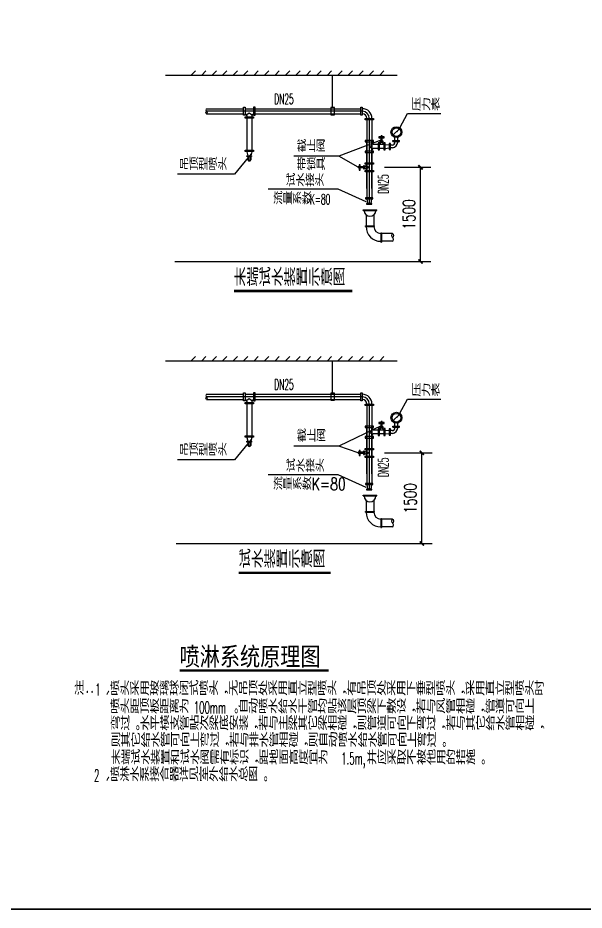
# Model space of a CAD drawing. Extents: x -452079 to 117456, y 3902 to 836955.
# Drawn here: x -272276 to -256051, y 207790 to 233355 of the extents above; entities that cross this region are included whole.
import ezdxf
from ezdxf.enums import TextEntityAlignment as Align

# ---------------------------------------------------------------- set-up
doc = ezdxf.new("R2010")
doc.units = 0
doc.header["$LTSCALE"] = 1000
doc.header["$MEASUREMENT"] = 0
for name, color, linetype in [('0-cxFrame', 155, 'Continuous'), ('0辅助线', 1, 'Continuous'), ('P-其他', 3, 'Continuous'), ('PUB_TITLE', 4, 'Continuous'), ('TWT_ZFBZ', 3, 'Continuous')]:
    doc.layers.add(name, color=color, linetype=linetype)
doc.layers.add('0-cxText', color=131, linetype='Continuous', lineweight=25)
doc.layers.add('TWT_SYMB', color=3, linetype='Continuous', lineweight=0)
doc.styles.add('-宋体', font='', dxfattribs={"width": 0.8})
doc.styles.add('_TCH_DIM', font='SIMPLEX', dxfattribs={"width": 0.75, "bigfont": '@1HZTXT'})
doc.styles.add('_TCH_DIM_T3', font='SIMPLEX', dxfattribs={"width": 0.705882, "bigfont": 'GBCBIG'})
doc.styles.add('cx_tuming', font='')
doc.styles.add('cx_tuqian1', font='')
doc.styles.add('黑体', font='', dxfattribs={"height": 12})
doc.styles.get('-宋体').set_extended_font_data('SimSun')
doc.styles.get('cx_tuming').set_extended_font_data('SimHei')
doc.styles.get('cx_tuqian1').set_extended_font_data('SimSun')
doc.styles.get('黑体').set_extended_font_data('SimHei')
doc.dimstyles.new('_TWT_ARCH&&120', dxfattribs={"dimtxt": 357, "dimasz": 120, "dimexe": 300, "dimexo": 360, "dimgap": 151.5, "dimtad": 1, "dimdec": 0, "dimzin": 0, "dimdsep": 46, "dimtxsty": '_TCH_DIM_T3', "dimblk": 'ARCHTICK', "dimcen": 0.09, "dimclrt": 7, "dimazin": 2, "dimtfac": 1, "dimtdec": 0, "dimtix": 1, "dimtmove": 2, "dimatfit": 3, "dimfxl": 0, "dimtolj": 1, "dimtzin": 0, "dimarcsym": 0})

# ---------------------------------------------------------------- blocks, each defined once
blk = doc.blocks.new('_ArchTick')
at = {"color": 0, "linetype": 'ByBlock', "const_width": 0.4}
blk.add_lwpolyline([(-0.5, -0.5), (0.5, 0.5)], dxfattribs=at)
blk = doc.blocks.new('*D580')
at = {"layer": 'TWT_ZFBZ', "color": 0, "lineweight": -2, "transparency": 16777216}
for p, q in [((6273, 3577), (7604, 3577)), ((7304, 879), (7304, 3577)), ((6273, 879), (7604, 879))]:
    blk.add_line(p, q, dxfattribs=at)
at = {"layer": 'TWT_ZFBZ', "color": 0, "lineweight": -2, "transparency": 16777216, "xscale": 120, "yscale": 120, "zscale": 120}
for p, rotation in [((7304, 3577), 90), ((7304, 879), 270)]:
    blk.add_blockref('_ArchTick', p, dxfattribs=dict(at, rotation=rotation))
at = {"layer": 'TWT_ZFBZ', "color": 7, "transparency": 16777216, "insert": (6974, 2228), "char_height": 357, "attachment_point": 5, "rotation": 90, "style": '_TCH_DIM_T3'}
blk.add_mtext('\\A1;1500', dxfattribs=at)
blk = doc.blocks.new('*D581')
at = {"layer": 'TWT_ZFBZ', "color": 0, "lineweight": -2, "transparency": 16777216}
for p, q in [((6273, 3471), (7643, 3471)), ((7343, 873), (7343, 3471)), ((6273, 873), (7643, 873))]:
    blk.add_line(p, q, dxfattribs=at)
at = {"layer": 'TWT_ZFBZ', "color": 0, "lineweight": -2, "transparency": 16777216, "xscale": 120, "yscale": 120, "zscale": 120}
for p, rotation in [((7343, 3471), 90), ((7343, 873), 270)]:
    blk.add_blockref('_ArchTick', p, dxfattribs=dict(at, rotation=rotation))
at = {"layer": 'TWT_ZFBZ', "color": 7, "transparency": 16777216, "insert": (7013, 2172), "char_height": 357, "attachment_point": 5, "rotation": 90, "style": '_TCH_DIM_T3'}
blk.add_mtext('\\A1;1500', dxfattribs=at)
blk = doc.blocks.new('TK22.A1 L(Dragon)')
at = {"layer": '0-cxFrame', "const_width": 0.5}
blk.add_lwpolyline([(-80, 10), (-821, 10), (-821, 584), (-80, 584)], close=True, dxfattribs=at)
at = {"style": '黑体', "flags": 4}
blk.add_attdef('图幅', text='', height=3.3, dxfattribs=at).set_placement((-40, 3), align=Align.RIGHT)
at = {"layer": '0-cxText', "flags": 4}
for tag, height, style, p in [('建设单位', 3.5, 'cx_tuming', (-45, 240)), ('项目名称', 3.5, 'cx_tuming', (-45, 210)), ('子项名称', 3.5, 'cx_tuming', (-45, 180)), ('工程编号', 3.3, 'cx_tuqian1', (-35, 165)), ('图名1', 3.5, 'cx_tuming', (-45, 87)), ('图名2', 3.5, 'cx_tuming', (-45, 79)), ('图名3', 3.5, 'cx_tuming', (-45, 71)), ('出图日期', 3.3, 'cx_tuqian1', (-39, 60)), ('专业', 3.3, 'cx_tuqian1', (-55, 52)), ('版次', 3.3, 'cx_tuqian1', (-20, 44)), ('图号', 3.3, 'cx_tuqian1', (-55, 44))]:
    blk.add_attdef(tag, text='', height=height, dxfattribs=dict(at, style=style)).set_placement(p, align=Align.MIDDLE)
blk = doc.blocks.new('A$C0DEC5F38')
at = {"layer": 'P-其他', "color": 2}
for p, q in [((0, 6217.4), (6640.1, 6217.4)), ((736.3, 6217.4), (857.4, 6338.5)), ((1036.3, 6217.4), (1157.4, 6338.5)), ((1336.3, 6217.4), (1457.4, 6338.5)), ((1636.3, 6217.4), (1757.4, 6338.5)), ((1936.3, 6217.4), (2057.4, 6338.5)), ((2236.3, 6217.4), (2357.4, 6338.5)), ((2536.3, 6217.4), (2657.4, 6338.5)), ((2836.3, 6217.4), (2957.4, 6338.5)), ((3136.3, 6217.4), (3257.4, 6338.5)), ((3436.3, 6217.4), (3557.4, 6338.5)), ((3736.3, 6217.4), (3857.4, 6338.5)), ((4036.3, 6217.4), (4157.4, 6338.5)), ((4336.3, 6217.4), (4457.4, 6338.5)), ((4636.3, 6217.4), (4757.4, 6338.5)), ((4787.2, 5289.7), (4787.2, 6217.4)), ((4936.3, 6217.4), (5057.4, 6338.5)), ((5236.3, 6217.4), (5357.4, 6338.5)), ((5536.3, 6217.4), (5657.4, 6338.5)), ((5836.3, 6217.4), (5957.4, 6338.5)), ((6136.3, 6217.4), (6257.4, 6338.5)), ((1173.3, 5257.4), (2237.5, 5257.4)), ((2237.5, 5297.4), (2277.5, 5297.4)), ((2237.5, 5067.4), (2237.5, 5297.4)), ((2277.5, 5297.4), (2277.5, 5067.4)), ((2277.5, 5257.4), (2522.9, 5257.4)), ((2330.9, 5091), (2395.6, 5138.5)), ((2395.6, 5138.5), (2460.4, 5091)), ((2562.9, 5297.4), (2522.9, 5297.4)), ((2522.9, 5297.4), (2522.9, 5067.4)), ((2562.9, 5067.4), (2562.9, 5297.4)), ((2562.9, 5257.4), (5593.1, 5257.4)), ((5593.1, 5067.4), (5593.1, 5297.4)), ((5593.1, 5297.4), (5633.1, 5297.4)), ((5633.1, 5297.4), (5633.1, 5067.4)), ((5633.1, 5257.4), (5638.1, 5257.4)), ((6715.1, 4713.4), (6930.9, 5116.7)), ((6930.9, 5116.7), (7887.2, 5116.7)), ((1173.3, 5107.4), (2237.5, 5107.4)), ((2277.5, 5067.4), (2237.5, 5067.4)), ((2285.2, 4982.9), (2285.2, 5022.9)), ((2285.2, 5022.9), (2515.2, 5022.9)), ((2515.2, 4982.9), (2285.2, 4982.9)), ((2325.2, 5057.4), (2325.2, 5022.9)), ((2325.2, 4982.9), (2325.2, 4068)), ((2475.2, 5057.4), (2475.2, 5022.9)), ((2475.2, 4982.9), (2475.2, 4068)), ((2515.2, 5022.9), (2515.2, 4982.9)), ((2522.9, 5067.4), (2562.9, 5067.4)), ((2562.9, 5107.4), (5593.1, 5107.4)), ((5633.1, 5067.4), (5593.1, 5067.4)), ((5633.1, 5107.4), (5638.1, 5107.4)), ((5723.1, 4937.4), (5723.1, 4977.4)), ((5723.1, 4977.4), (5953.1, 4977.4)), ((5723.1, 4977.4), (5953.1, 4977.4)), ((5723.1, 4937.4), (5723.1, 4977.4)), ((5953.1, 4937.4), (5723.1, 4937.4)), ((5953.1, 4937.4), (5723.1, 4937.4)), ((5763.1, 4982.4), (5763.1, 4977.4)), ((5763.1, 4937.4), (5763.1, 3230.7)), ((5913.1, 4982.4), (5913.1, 4977.4)), ((5913.1, 4937.4), (5913.1, 3230.7)), ((5953.1, 4977.4), (5953.1, 4937.4)), ((5953.1, 4977.4), (5953.1, 4937.4)), ((6524.4, 4505.6), (6707, 4678.9)), ((6193.6, 4363), (4960.9, 3892.7)), ((6261, 4448.8), (6111, 4448.8)), ((6111, 4448.8), (6111, 4418.8)), ((6111, 4418.8), (6261, 4418.8)), ((6206.5, 4480.5), (6176.5, 4480.5)), ((6176.5, 4312.8), (6176.5, 4480.5)), ((6206.5, 4312.8), (6206.5, 4480.5)), ((6261, 4418.8), (6261, 4448.8)), ((6571.5, 4296.8), (6571.5, 4436.4)), ((6651, 4296.8), (6651, 4435.3)), ((5723.1, 4343.4), (5723.1, 4303.4)), ((5953.1, 4343.4), (5723.1, 4343.4)), ((5723.1, 4303.4), (5953.1, 4303.4)), ((5763.1, 2973.8), (5763.1, 4346.1)), ((5763.1, 4303.4), (5763.1, 4043.1)), ((5904.9, 4209), (5850.8, 4168.4)), ((5850.8, 4168.4), (5905.8, 4126.2)), ((5913.1, 2973.8), (5913.1, 4346.1)), ((6294.3, 4120.8), (5950.9, 4120.8)), ((5953.1, 4303.4), (5953.1, 4343.4)), ((6294.3, 4233.3), (5958.9, 4233.3)), ((6089.5, 4276.5), (6089.5, 4079.9)), ((6129.5, 4276.5), (6089.5, 4276.5)), ((6129.5, 4079.9), (6129.5, 4276.5)), ((6143.9, 4329), (6143.9, 4299)), ((6235.6, 4329), (6143.9, 4329)), ((6143.9, 4299), (6235.6, 4299)), ((6235.6, 4299), (6235.6, 4329)), ((6254.3, 4276.5), (6254.3, 4079.9)), ((6294.3, 4276.5), (6254.3, 4276.5)), ((6294.3, 4079.9), (6294.3, 4276.5)), ((6294.3, 4233.3), (6406, 4218.8)), ((6294.3, 4120.8), (6406, 4135.3)), ((6406, 4263.7), (6406, 4090.4)), ((6441.5, 4263.7), (6406, 4263.7)), ((6441.5, 4090.4), (6441.5, 4263.7)), ((6496.7, 4216.5), (6443.2, 4216.5)), ((6505.9, 4137.5), (6443.2, 4137.5)), ((6512.6, 4312.4), (6512.6, 4342.4)), ((6512.6, 4342.4), (6703.2, 4342.4)), ((6512.6, 4312.4), (6703.2, 4312.4)), ((6703.2, 4312.4), (6703.2, 4342.4)), ((2457, 3965.3), (1977.8, 3378)), ((2285.2, 4028), (2285.2, 4068)), ((2285.2, 4068), (2515.2, 4068)), ((2515.2, 4028), (2285.2, 4028)), ((2327.2, 4021.1), (2359.6, 3909.6)), ((2332.3, 3889.8), (2332.3, 3910.4)), ((2332.3, 3910.4), (2465.2, 3910.4)), ((2465.2, 3889.8), (2332.3, 3889.8)), ((2359.4, 3910.4), (2359.4, 3788.3)), ((2379.4, 3910.4), (2379.4, 3788.3)), ((2421, 3910.4), (2421, 3788.3)), ((2473.2, 4021.1), (2440.8, 3909.6)), ((2441, 3910.4), (2441, 3788.3)), ((2465.2, 3910.4), (2465.2, 3889.8)), ((2515.2, 4068), (2515.2, 4028)), ((4960.9, 3892.7), (3677, 3892.7)), ((5515.4, 3579.8), (4960.9, 3892.7)), ((5723.1, 4043.1), (5723.1, 4003.1)), ((5953.1, 4043.1), (5723.1, 4043.1)), ((5723.1, 4003.1), (5953.1, 4003.1)), ((5763.1, 4003.1), (5763.1, 2703.9)), ((5913.1, 4060.6), (5913.1, 4043.1)), ((5913.1, 4003.1), (5913.1, 2703.9)), ((5953.1, 4003.1), (5953.1, 4043.1)), ((6089.5, 4079.9), (6129.5, 4079.9)), ((6254.3, 4079.9), (6294.3, 4079.9)), ((6406, 4090.4), (6441.5, 4090.4)), ((5515.4, 3594.8), (5515.4, 3564.8)), ((5683.1, 3594.8), (5515.4, 3594.8)), ((5547.1, 3649.3), (5547.1, 3499.3)), ((5577.1, 3649.3), (5547.1, 3649.3)), ((5577.1, 3499.3), (5577.1, 3649.3)), ((5696.9, 3623.9), (5666.9, 3623.9)), ((5666.9, 3623.9), (5666.9, 3532.2)), ((5696.9, 3532.2), (5696.9, 3623.9)), ((5723.1, 3665.7), (5723.1, 3705.7)), ((5723.1, 3705.7), (5953.1, 3705.7)), ((5953.1, 3665.7), (5723.1, 3665.7)), ((5825.4, 3580.8), (5770.4, 3538.6)), ((5771.3, 3621.4), (5825.4, 3580.8)), ((5913.1, 3665.7), (5913.1, 3488.8)), ((5953.1, 3705.7), (5953.1, 3665.7)), ((1977.8, 3378), (338.6, 3378)), ((5683.1, 3564.8), (5515.4, 3564.8)), ((5547.1, 3499.3), (5577.1, 3499.3)), ((5666.9, 3532.2), (5696.9, 3532.2)), ((5723.1, 3448.8), (5723.1, 3488.8)), ((5723.1, 3488.8), (5953.1, 3488.8)), ((5953.1, 3448.8), (5723.1, 3448.8)), ((5953.1, 3488.8), (5953.1, 3448.8)), ((4943.3, 2948.3), (2936.6, 2948.3)), ((5746.2, 2587.3), (4943.3, 2948.3)), ((5731, 2703.9), (5731, 2674.7)), ((5943.3, 2703.9), (5731, 2703.9)), ((5731, 2674.7), (5943.3, 2674.7)), ((5763.3, 2675.7), (5788.5, 2538.2)), ((5888, 2538.2), (5914.1, 2675.7)), ((5943.3, 2674.7), (5943.3, 2703.9)), ((5662.6, 2343), (5662.6, 2363.8)), ((5662.6, 2363.8), (6050.6, 2363.8)), ((5662.6, 2343), (6050.6, 2343)), ((5758.6, 2538.2), (5758.6, 2517)), ((5913.6, 2538.2), (5758.6, 2538.2)), ((5758.6, 2517), (5913.6, 2517)), ((5788.5, 2538.2), (5888, 2538.2)), ((5913.6, 2517), (5913.6, 2538.2)), ((6050.6, 2343), (6050.6, 2363.8)), ((5744.1, 2217.2), (5744.1, 1899.9)), ((5969.1, 2217.2), (5969.1, 1899.9)), ((5724.2, 1879.2), (5724.2, 1899.9)), ((5724.2, 1899.9), (5989.1, 1899.9)), ((5724.2, 1879.2), (5989.1, 1879.2)), ((5989.1, 1879.2), (5989.1, 1899.9)), ((6166.4, 1703), (6187.1, 1703)), ((6166.4, 1703), (6166.4, 1435.7)), ((6187.1, 1703), (6187.1, 1435.7)), ((6504.5, 1681.9), (6187.1, 1681.9)), ((6166.4, 1435.7), (6187.1, 1435.7)), ((6504.5, 1456.9), (6187.1, 1456.9)), ((264.5, 878.7), (7318.2, 878.7))]:
    blk.add_line(p, q, dxfattribs=at)
at = {"layer": 'P-其他', "color": 1, "ltscale": 10}
blk.add_line((5633.1, 5182.4), (1168.5, 5181.8), dxfattribs=at)
at = {"layer": 'P-其他', "color": 1}
blk.add_line((5838.1, 4977.4), (5838.2, 2538.2), dxfattribs=at)
at = {"layer": 'P-其他', "color": 2}
for points, format in [([(1173.3, 5257.4, 0.5), (1173.3, 5182.4, -0.5), (1173.3, 5107.4, -0.5), (1173.3, 5182.4, -0.5)], "xyb"), ([(6707, 4678.9, 0, 50, 0), (6615.8, 4589.6, 50, 50, 0)], "xyseb")]:
    blk.add_lwpolyline(points, format=format, dxfattribs=at)
blk.add_lwpolyline([(4735.8, 5084.1), (4838.6, 5084.1), (4838.6, 5289.7), (4735.8, 5289.7)], close=True, dxfattribs=at)
for radius in [155, 125]:
    blk.add_circle((6613.3, 4585.6), radius, dxfattribs=at)
for centre, radius, start, end in [((5638.1, 4982.4), 275, 0, 90), ((2275.2, 5057.4), 50, 0, 90), ((2525.2, 5057.4), 50, 90, 180), ((5638.1, 4982.4), 125, 0, 90), ((5993.1, 4305.6), 80, 180, 244.69731), ((5993.1, 4052.8), 80, 121.8223, 180), ((6096.5, 4312.8), 80, 272.86598, 0), ((6286.5, 4312.8), 80, 180, 263.46847), ((6491.5, 4296.8), 80, 270, 0), ((6491, 4296.8), 160, 275.34229, 0), ((2375.2, 4035.1), 50, 180, 196.20072), ((2425.2, 4035.1), 50, 343.79928, 0), ((2399.9, 3801.3), 42.6, 197.8986, 339.53738), ((2399.9, 3801.3), 22.6, 197.8986, 339.53738), ((5683.1, 3674.8), 80, 270, 353.46847), ((5683.1, 3484.8), 80, 2.86598, 90), ((5856.6, 2343), 168.8, 180, 0), ((6166.4, 1879.2), 422.3, 180, 270), ((6166.4, 1879.2), 197.3, 180, 270)]:
    blk.add_arc(centre, radius, start, end, dxfattribs=at)
at = {"layer": 'P-其他', "color": 1}
blk.add_arc((5638.1, 4982.4), 200, 0, 90, dxfattribs=at)
at = {"layer": 'P-其他', "color": 2}
blk.add_ellipse((6504.5, 1625.6), major_axis=(0, 56.2), ratio=0.4031818, dxfattribs=at)
blk.add_ellipse((6504.5, 1513.1), major_axis=(0, 56.2), ratio=0.4031818, start_param=3.1415927, end_param=6.2831853, dxfattribs=at)
at = {"layer": 'TWT_SYMB', "const_width": 70}
blk.add_lwpolyline([(1960.9, 35), (5353.2, 35)], dxfattribs=at)
at = {"layer": 'P-其他', "color": 2, "style": '_TCH_DIM'}
for s, height, width, p in [('DN25', 297.5, 0.529412, (3112.1, 5388.4)), ('压力表', 347.24, 0.75, (7048.7, 5199.8)), ('截止阀', 347.24, 0.75, (3760.7, 4011.5)), ('吊顶型喷头', 347.24, 0.75, (393.8, 3494.4)), ('带锁具', 347.24, 0.75, (3760.7, 3494)), ('试水接头', 347.24, 0.75, (3448.3, 3031.4)), ('流量系数', 347.24, 0.75, (3083.6, 2513.8)), ('K=80', 297.5, 0.529412, (4133.6, 2513.8))]:
    blk.add_text(s, height=height, dxfattribs=dict(at, width=width)).set_placement(p)
at = {"layer": 'P-其他', "color": 2, "style": '_TCH_DIM', "width": 0.529412}
blk.add_text('DN25', height=297.5, rotation=90, dxfattribs=at).set_placement((6391.1, 2815.1))
at = {"layer": 'TWT_SYMB', "color": 7, "style": '_TCH_DIM', "width": 0.75}
blk.add_text('末端试水装置示意图', height=496.06, dxfattribs=at).set_placement((1960.9, 175))
at = {"layer": 'TWT_ZFBZ', "color": 6}
dim = blk.add_aligned_dim(p1=(5913.1, 878.7), p2=(5913.1, 3577.2), distance=-1390.5, text='1500', dimstyle='_TWT_ARCH&&120', dxfattribs=at)
dim.commit()
dim.dimension.update_dxf_attribs({"geometry": '*D580', "text_midpoint": (6973.6, 2227.9)})
blk = doc.blocks.new('A$C6FBC7B90')
at = {"layer": 'P-其他', "color": 2}
for p, q in [((736.3, 6110.7), (857.4, 6231.8)), ((1036.3, 6110.7), (1157.4, 6231.8)), ((1336.3, 6110.7), (1457.4, 6231.8)), ((1636.3, 6110.7), (1757.4, 6231.8)), ((1936.3, 6110.7), (2057.4, 6231.8)), ((2236.3, 6110.7), (2357.4, 6231.8)), ((2536.3, 6110.7), (2657.4, 6231.8)), ((2836.3, 6110.7), (2957.4, 6231.8)), ((3136.3, 6110.7), (3257.4, 6231.8)), ((3436.3, 6110.7), (3557.4, 6231.8)), ((3736.3, 6110.7), (3857.4, 6231.8)), ((4036.3, 6110.7), (4157.4, 6231.8)), ((4336.3, 6110.7), (4457.4, 6231.8)), ((4636.3, 6110.7), (4757.4, 6231.8)), ((4936.3, 6110.7), (5057.4, 6231.8)), ((5236.3, 6110.7), (5357.4, 6231.8)), ((5536.3, 6110.7), (5657.4, 6231.8)), ((5836.3, 6110.7), (5957.4, 6231.8)), ((6136.3, 6110.7), (6257.4, 6231.8)), ((0, 6110.7), (6640.1, 6110.7)), ((4787.2, 5183), (4787.2, 6110.7)), ((1173.3, 5150.7), (2237.5, 5150.7)), ((2237.5, 5190.7), (2277.5, 5190.7)), ((2237.5, 4960.7), (2237.5, 5190.7)), ((2277.5, 5190.7), (2277.5, 4960.7)), ((2277.5, 5150.7), (2522.9, 5150.7)), ((2562.9, 5190.7), (2522.9, 5190.7)), ((2522.9, 5190.7), (2522.9, 4960.7)), ((2562.9, 4960.7), (2562.9, 5190.7)), ((2562.9, 5150.7), (5593.1, 5150.7)), ((5593.1, 4960.7), (5593.1, 5190.7)), ((5593.1, 5190.7), (5633.1, 5190.7)), ((5633.1, 5190.7), (5633.1, 4960.7)), ((5633.1, 5150.7), (5638.1, 5150.7)), ((1173.3, 5000.7), (2237.5, 5000.7)), ((2277.5, 4960.7), (2237.5, 4960.7)), ((2285.2, 4876.2), (2285.2, 4916.2)), ((2285.2, 4916.2), (2515.2, 4916.2)), ((2515.2, 4876.2), (2285.2, 4876.2)), ((2325.2, 4950.7), (2325.2, 4916.2)), ((2325.2, 4876.2), (2325.2, 3961.2)), ((2330.9, 4984.3), (2395.6, 5031.8)), ((2395.6, 5031.8), (2460.4, 4984.3)), ((2475.2, 4950.7), (2475.2, 4916.2)), ((2475.2, 4876.2), (2475.2, 3961.2)), ((2515.2, 4916.2), (2515.2, 4876.2)), ((2522.9, 4960.7), (2562.9, 4960.7)), ((2562.9, 5000.7), (5593.1, 5000.7)), ((5633.1, 4960.7), (5593.1, 4960.7)), ((5633.1, 5000.7), (5638.1, 5000.7)), ((5723.1, 4830.7), (5723.1, 4870.7)), ((5723.1, 4870.7), (5953.1, 4870.7)), ((5723.1, 4870.7), (5953.1, 4870.7)), ((5723.1, 4830.7), (5723.1, 4870.7)), ((5763.1, 4875.7), (5763.1, 4870.7)), ((5913.1, 4875.7), (5913.1, 4870.7)), ((5953.1, 4870.7), (5953.1, 4830.7)), ((5953.1, 4870.7), (5953.1, 4830.7)), ((6715.1, 4606.7), (6930.9, 5010)), ((6930.9, 5010), (7887.2, 5010)), ((5953.1, 4830.7), (5723.1, 4830.7)), ((5953.1, 4830.7), (5723.1, 4830.7)), ((5763.1, 4830.7), (5763.1, 3124)), ((5913.1, 4830.7), (5913.1, 3124)), ((6206.5, 4373.8), (6176.5, 4373.8)), ((6176.5, 4206.1), (6176.5, 4373.8)), ((6206.5, 4206.1), (6206.5, 4373.8)), ((6524.4, 4398.9), (6707, 4572.2)), ((6193.6, 4256.3), (4960.9, 3668.4)), ((5723.1, 4236.7), (5723.1, 4196.7)), ((5953.1, 4236.7), (5723.1, 4236.7)), ((5723.1, 4196.7), (5953.1, 4196.7)), ((5763.1, 2867.1), (5763.1, 4239.4)), ((5763.1, 4196.7), (5763.1, 3936.4)), ((5904.9, 4102.3), (5850.8, 4061.7)), ((5913.1, 2867.1), (5913.1, 4239.4)), ((5953.1, 4196.7), (5953.1, 4236.7)), ((6294.3, 4126.6), (5958.9, 4126.6)), ((6089.5, 4169.8), (6089.5, 3973.2)), ((6129.5, 4169.8), (6089.5, 4169.8)), ((6261, 4342.1), (6111, 4342.1)), ((6111, 4342.1), (6111, 4312.1)), ((6111, 4312.1), (6261, 4312.1)), ((6129.5, 3973.2), (6129.5, 4169.8)), ((6143.9, 4222.3), (6143.9, 4192.3)), ((6235.6, 4222.3), (6143.9, 4222.3)), ((6143.9, 4192.3), (6235.6, 4192.3)), ((6235.6, 4192.3), (6235.6, 4222.3)), ((6254.3, 4169.8), (6254.3, 3973.2)), ((6294.3, 4169.8), (6254.3, 4169.8)), ((6261, 4312.1), (6261, 4342.1)), ((6294.3, 3973.2), (6294.3, 4169.8)), ((6294.3, 4126.6), (6406, 4112.1)), ((6406, 4157), (6406, 3983.7)), ((6441.5, 4157), (6406, 4157)), ((6441.5, 3983.7), (6441.5, 4157)), ((6496.7, 4109.8), (6443.2, 4109.8)), ((6512.6, 4205.7), (6512.6, 4235.7)), ((6512.6, 4235.7), (6703.2, 4235.7)), ((6512.6, 4205.7), (6703.2, 4205.7)), ((6571.5, 4190.1), (6571.5, 4329.7)), ((6651, 4190.1), (6651, 4328.6)), ((6703.2, 4205.7), (6703.2, 4235.7)), ((2457, 3858.6), (1977.8, 3271.3)), ((2285.2, 3921.2), (2285.2, 3961.2)), ((2285.2, 3961.2), (2515.2, 3961.2)), ((2515.2, 3921.2), (2285.2, 3921.2)), ((2327.2, 3914.4), (2359.6, 3802.8)), ((2473.2, 3914.4), (2440.8, 3802.8)), ((2515.2, 3961.2), (2515.2, 3921.2)), ((5723.1, 3936.4), (5723.1, 3896.4)), ((5953.1, 3936.4), (5723.1, 3936.4)), ((5723.1, 3896.4), (5953.1, 3896.4)), ((5763.1, 3896.4), (5763.1, 2597.2)), ((5850.8, 4061.7), (5905.8, 4019.5)), ((5913.1, 3953.9), (5913.1, 3936.4)), ((5913.1, 3896.4), (5913.1, 2597.2)), ((6294.3, 4014.1), (5950.9, 4014.1)), ((5953.1, 3896.4), (5953.1, 3936.4)), ((6089.5, 3973.2), (6129.5, 3973.2)), ((6254.3, 3973.2), (6294.3, 3973.2)), ((6294.3, 4014.1), (6406, 4028.6)), ((6406, 3983.7), (6441.5, 3983.7)), ((6505.9, 4030.8), (6443.2, 4030.8)), ((2332.3, 3783), (2332.3, 3803.6)), ((2332.3, 3803.6), (2465.2, 3803.6)), ((2465.2, 3783), (2332.3, 3783)), ((2359.4, 3803.6), (2359.4, 3681.5)), ((2379.4, 3803.6), (2379.4, 3681.5)), ((2421, 3803.6), (2421, 3681.5)), ((2441, 3803.6), (2441, 3681.5)), ((2465.2, 3803.6), (2465.2, 3783)), ((4960.9, 3668.4), (3677, 3668.4)), ((5515.4, 3473.1), (4960.9, 3668.4)), ((5723.1, 3559), (5723.1, 3599)), ((5723.1, 3599), (5953.1, 3599)), ((5953.1, 3599), (5953.1, 3559)), ((5515.4, 3488.1), (5515.4, 3458.1)), ((5683.1, 3488.1), (5515.4, 3488.1)), ((5683.1, 3458.1), (5515.4, 3458.1)), ((5547.1, 3542.6), (5547.1, 3392.6)), ((5577.1, 3542.6), (5547.1, 3542.6)), ((5547.1, 3392.6), (5577.1, 3392.6)), ((5577.1, 3392.6), (5577.1, 3542.6)), ((5696.9, 3517.2), (5666.9, 3517.2)), ((5666.9, 3517.2), (5666.9, 3425.5)), ((5666.9, 3425.5), (5696.9, 3425.5)), ((5696.9, 3425.5), (5696.9, 3517.2)), ((5953.1, 3559), (5723.1, 3559)), ((5723.1, 3342.1), (5723.1, 3382.1)), ((5723.1, 3382.1), (5953.1, 3382.1)), ((5953.1, 3342.1), (5723.1, 3342.1)), ((5825.4, 3474.1), (5770.4, 3431.9)), ((5771.3, 3514.7), (5825.4, 3474.1)), ((5913.1, 3559), (5913.1, 3382.1)), ((5953.1, 3382.1), (5953.1, 3342.1)), ((1977.8, 3271.3), (338.6, 3271.3)), ((4943.3, 2841.5), (2936.6, 2841.5)), ((5746.2, 2480.6), (4943.3, 2841.5)), ((5731, 2597.2), (5731, 2568)), ((5943.3, 2597.2), (5731, 2597.2)), ((5731, 2568), (5943.3, 2568)), ((5763.3, 2569), (5788.5, 2431.5)), ((5888, 2431.5), (5914.1, 2569)), ((5943.3, 2568), (5943.3, 2597.2)), ((5758.6, 2431.5), (5758.6, 2410.3)), ((5913.6, 2431.5), (5758.6, 2431.5)), ((5758.6, 2410.3), (5913.6, 2410.3)), ((5788.5, 2431.5), (5888, 2431.5)), ((5913.6, 2410.3), (5913.6, 2431.5)), ((5662.6, 2236.3), (5662.6, 2257)), ((5662.6, 2257), (6050.6, 2257)), ((5662.6, 2236.3), (6050.6, 2236.3)), ((5744.1, 2110.5), (5744.1, 1793.2)), ((5969.1, 2110.5), (5969.1, 1793.2)), ((6050.6, 2236.3), (6050.6, 2257)), ((5724.2, 1772.4), (5724.2, 1793.2)), ((5724.2, 1793.2), (5989.1, 1793.2)), ((5989.1, 1772.4), (5989.1, 1793.2)), ((5724.2, 1772.4), (5989.1, 1772.4)), ((6166.4, 1596.3), (6187.1, 1596.3)), ((6166.4, 1596.3), (6166.4, 1329)), ((6187.1, 1596.3), (6187.1, 1329)), ((6504.5, 1575.1), (6187.1, 1575.1)), ((6166.4, 1329), (6187.1, 1329)), ((6504.5, 1350.1), (6187.1, 1350.1)), ((304.3, 873.2), (7358.1, 873.2))]:
    blk.add_line(p, q, dxfattribs=at)
at = {"layer": 'P-其他', "color": 1, "ltscale": 10}
blk.add_line((5633.1, 5075.7), (1168.5, 5075.1), dxfattribs=at)
at = {"layer": 'P-其他', "color": 1}
blk.add_line((5838.1, 4870.7), (5838.2, 2431.5), dxfattribs=at)
at = {"layer": 'P-其他', "color": 2}
for points, format in [([(1173.3, 5150.7, 0.5), (1173.3, 5075.7, -0.5), (1173.3, 5000.7, -0.5), (1173.3, 5075.7, -0.5)], "xyb"), ([(6707, 4572.2, 0, 50, 0), (6615.8, 4482.8, 50, 50, 0)], "xyseb")]:
    blk.add_lwpolyline(points, format=format, dxfattribs=at)
blk.add_lwpolyline([(4735.8, 4977.4), (4838.6, 4977.4), (4838.6, 5183), (4735.8, 5183)], close=True, dxfattribs=at)
for radius in [155, 125]:
    blk.add_circle((6613.3, 4478.9), radius, dxfattribs=at)
for centre, radius, start, end in [((5638.1, 4875.7), 275, 0, 90), ((2275.2, 4950.7), 50, 0, 90), ((2525.2, 4950.7), 50, 90, 180), ((5638.1, 4875.7), 125, 0, 90), ((5993.1, 4198.9), 80, 180, 244.69731), ((6096.5, 4206.1), 80, 272.86598, 0), ((6286.5, 4206.1), 80, 180, 263.46847), ((6491.5, 4190.1), 80, 270, 0), ((6491, 4190.1), 160, 275.34229, 0), ((2375.2, 3928.3), 50, 180, 196.20072), ((2425.2, 3928.3), 50, 343.79928, 0), ((5993.1, 3946.1), 80, 121.8223, 180), ((2399.9, 3694.6), 42.6, 197.8986, 339.53738), ((2399.9, 3694.6), 22.6, 197.8986, 339.53738), ((5683.1, 3568.1), 80, 270, 353.46847), ((5683.1, 3378.1), 80, 2.86598, 90), ((5856.6, 2236.3), 168.8, 180, 0), ((6166.4, 1772.4), 422.3, 180, 270), ((6166.4, 1772.4), 197.3, 180, 270)]:
    blk.add_arc(centre, radius, start, end, dxfattribs=at)
at = {"layer": 'P-其他', "color": 1}
blk.add_arc((5638.1, 4875.7), 200, 0, 90, dxfattribs=at)
at = {"layer": 'P-其他', "color": 2}
blk.add_ellipse((6504.5, 1518.9), major_axis=(0, 56.2), ratio=0.4031818, dxfattribs=at)
blk.add_ellipse((6504.5, 1406.4), major_axis=(0, 56.2), ratio=0.4031818, start_param=3.1415927, end_param=6.2831853, dxfattribs=at)
at = {"layer": 'TWT_SYMB', "const_width": 70}
blk.add_lwpolyline([(2095, 35), (4731.4, 35)], dxfattribs=at)
at = {"layer": 'P-其他', "color": 2, "style": '_TCH_DIM'}
for s, height, width, p in [('DN25', 297.5, 0.529412, (3112.1, 5281.7)), ('压力表', 347.24, 0.75, (7048.7, 5093.1)), ('截止阀', 350, 0.75, (3760.7, 3787.2)), ('吊顶型喷头', 347.24, 0.75, (393.8, 3387.7)), ('试水接头', 350, 0.75, (3448.3, 2924.6)), ('流量系数K=80', 350, 0.75, (3083.6, 2407.1))]:
    blk.add_text(s, height=height, dxfattribs=dict(at, width=width)).set_placement(p)
at = {"layer": 'P-其他', "color": 2, "style": '_TCH_DIM', "width": 0.529412}
blk.add_text('DN25', height=297.5, rotation=90, dxfattribs=at).set_placement((6391.1, 2775.5))
at = {"layer": 'TWT_SYMB', "color": 7, "style": '_TCH_DIM', "width": 0.75}
blk.add_text('试水装置示意图', height=496.06, dxfattribs=at).set_placement((2095, 175))
at = {"layer": 'TWT_ZFBZ', "color": 6}
dim = blk.add_aligned_dim(p1=(5913.1, 873.2), p2=(5913.1, 3470.5), distance=-1430.3, text='1500', dimstyle='_TWT_ARCH&&120', dxfattribs=at)
dim.commit()
dim.dimension.update_dxf_attribs({"geometry": '*D581', "text_midpoint": (7013.4, 2171.8)})

msp = doc.modelspace()

# ---------------------------------------------------------------- linework, layer by layer
at = {"layer": 'PUB_TITLE', "color": 20, "const_width": 70}
msp.add_lwpolyline([(-267641.88, 214654.31), (-263366.86, 214654.31)], dxfattribs=at)

# ---------------------------------------------------------------- block references
at = {"layer": '0-cxFrame', "xscale": 100, "yscale": 100, "zscale": 100}
msp.add_blockref('TK22.A1 L(Dragon)', (-244098.56, 206814.62), dxfattribs=at)
at = {"layer": '0辅助线'}
for name, p in [('A$C0DEC5F38', (-268043.89, 225495.42)), ('A$C6FBC7B90', (-268043.89, 217419.45))]:
    msp.add_blockref(name, p, dxfattribs=at)

# ---------------------------------------------------------------- texts
at = {"layer": 'P-其他', "color": 1, "style": '_TCH_DIM'}
for s, height, width, p in [('注：', 396.85, 0.75, (-270659.37, 213942.74)), ('1', 340, 0.529412, (-270059.37, 213942.74)), ('、喷头采用玻璃球闭式喷头，无吊顶处采用直立型喷头，有吊顶处采用下垂型喷头，采用直立型喷头时', 396.8504, 0.75, (-269922.23, 213942.74)), ('喷头距顶板距离为', 396.85, 0.75, (-269635.95, 213425.12)), ('100mm', 340, 0.529412, (-267235.95, 213425.12)), ('。自动喷水给水干管均贴该层顶梁下敷设，若与风管相碰，管道可向上', 396.8504, 0.75, (-266241.66, 213425.12)), ('弯过。水平横支管贴次梁底安装，若与主梁其它梁相碰，则管道可向下弯过，若与其它给水管相碰，', 396.8504, 0.75, (-269627.95, 212944.23)), ('则其它给水管可向上弯过，若与排水管相碰，则自动喷水给水管可向上弯过。', 396.8504, 0.75, (-269611.95, 212463.34))]:
    msp.add_text(s, height=height, dxfattribs=dict(at, width=width)).set_placement(p)
at = {"layer": 'P-其他', "color": 6, "style": '_TCH_DIM'}
for s, height, width, p in [('末端试水装置和试水阀需有标识，距地面高度宜为', 396.8504, 0.75, (-269611.95, 211963.83)), ('1.5m,', 340, 0.529412, (-263011.95, 211963.83)), ('并应采取不被他用的措施。', 396.8504, 0.75, (-262274.8, 211963.83)), ('2', 340, 0.529412, (-270094.01, 211479.32)), ('、喷淋水泵接合器详见室外给水总图。', 396.8504, 0.75, (-269922.58, 211479.32))]:
    msp.add_text(s, height=height, dxfattribs=dict(at, width=width)).set_placement(p)
at = {"layer": 'PUB_TITLE', "color": 7, "style": '-宋体', "width": 0.8}
msp.add_text('喷淋系统原理图', height=528.692, dxfattribs=at).set_placement((-267641.88, 214794.31))

doc.saveas('drawing.dxf')
